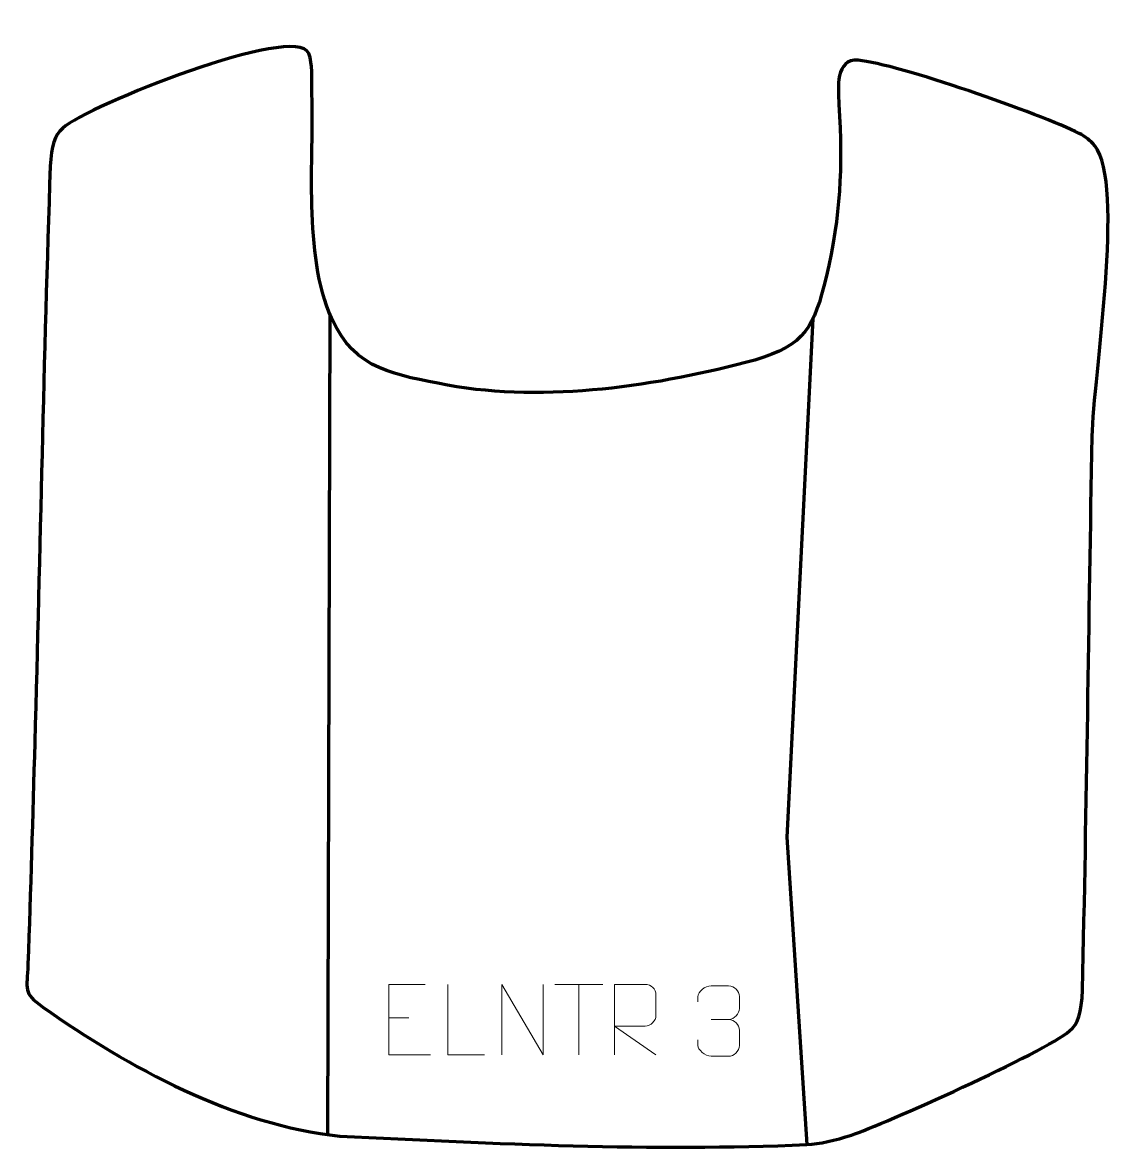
# Model space of a CAD drawing. Header units: millimetres. Extents: x -532 to -141, y 482 to 883.
import ezdxf

# ---------------------------------------------------------------- set-up
doc = ezdxf.new("R2010")
doc.units = ezdxf.units.MM
doc.header["$MEASUREMENT"] = 0
doc.layers.add('layer 2', color=7, linetype='Continuous')
doc.layers.add('layer 3', color=7, linetype='Continuous')

msp = doc.modelspace()

# ---------------------------------------------------------------- linework, layer by layer
at = {"layer": 'layer 2', "color": 142, "lineweight": 158}
msp.add_open_spline([(-423.7904, 488.406), (-423.7904, 488.406), (-423.0031, 779.2885), (-423.0031, 779.2885)], degree=3, dxfattribs=at)
msp.add_open_spline([(-251.8088, 777.8968), (-251.8088, 777.8968), (-260.986, 593.9551), (-260.986, 593.9551), (-260.986, 593.9551), (-260.986, 593.9551), (-253.9478, 484.8861), (-253.9478, 484.8861)], degree=3, knots=[0, 0, 0, 0, 0.33333333, 0.33333333, 0.33333333, 0.33333333, 1, 1, 1, 1], dxfattribs=at)
at = {"layer": 'layer 3', "color": 242, "lineweight": 158}
msp.add_open_spline([(-527.8013, 627.5684), (-525.8952, 695.6658), (-524.671, 764.0052), (-522.2985, 832.0571), (-522.2985, 832.0571), (-522.0471, 839.268), (-520.619, 843.024), (-517.8911, 845.5389), (-517.8911, 845.5389), (-509.2392, 853.5151), (-435.0625, 883.0126), (-430.624, 872.0598), (-430.624, 872.0598), (-429.0511, 868.1785), (-429.6997, 863.6832), (-429.4849, 857.4705), (-429.4849, 857.4705), (-428.718, 835.2987), (-432.5794, 800.6167), (-422.5622, 778.2764), (-422.5622, 778.2764), (-414.0052, 759.1928), (-399.7771, 758.1933), (-381.355, 754.3023), (-381.355, 754.3023), (-346.0474, 748.0882), (-306.7384, 753.9782), (-272.3943, 763.2724), (-272.3943, 763.2724), (-254.3261, 768.4265), (-251.4827, 775.1447), (-247.0521, 792.6151), (-247.0521, 792.6151), (-241.9014, 815.555), (-241.2197, 830.6778), (-242.5225, 854.0227), (-242.5225, 854.0227), (-242.8317, 859.5622), (-243.8959, 870.379), (-235.6944, 869.6496), (-235.6944, 869.6496), (-221.9943, 868.4312), (-170.6374, 850.4417), (-157.3456, 843.7072), (-157.3456, 843.7072), (-155.1641, 842.5322), (-153.2595, 841.1356), (-151.724, 839.2535), (-151.724, 839.2535), (-140.9152, 826.0049), (-152.3329, 756.6923), (-152.7072, 736.2209), (-152.7072, 736.2209), (-153.8838, 670.7559), (-154.6178, 605.2114), (-156.1499, 539.7627), (-156.1499, 539.7627), (-156.4698, 531.412), (-157.7125, 527.7277), (-160.7059, 525.1831), (-160.7059, 525.1831), (-169.4061, 517.7874), (-227.4411, 491.6843), (-238.061, 488.2688), (-238.061, 488.2688), (-243.9459, 486.3762), (-249.367, 485.0897), (-253.9478, 484.8861), (-253.9478, 484.8861), (-308.7517, 482.4507), (-364.7782, 485.1426), (-419.5755, 487.901), (-419.5755, 487.901), (-457.0748, 491.7801), (-494.4827, 512.2007), (-524.8998, 533.6251), (-524.8998, 533.6251), (-532.1185, 538.7096), (-530.5665, 539.9522), (-530.2232, 548.8616), (-530.2232, 548.8616), (-529.2171, 574.9784), (-528.591, 601.4132), (-527.8013, 627.5684)], degree=3, knots=[0, 0, 0, 0, 0.04545455, 0.04545455, 0.04545455, 0.04545455, 0.09090909, 0.09090909, 0.09090909, 0.09090909, 0.13636364, 0.13636364, 0.13636364, 0.13636364, 0.18181818, 0.18181818, 0.18181818, 0.18181818, 0.22727273, 0.22727273, 0.22727273, 0.22727273, 0.27272727, 0.27272727, 0.27272727, 0.27272727, 0.31818182, 0.31818182, 0.31818182, 0.31818182, 0.36363636, 0.36363636, 0.36363636, 0.36363636, 0.40909091, 0.40909091, 0.40909091, 0.40909091, 0.45454545, 0.45454545, 0.45454545, 0.45454545, 0.5, 0.5, 0.5, 0.5, 0.54545455, 0.54545455, 0.54545455, 0.54545455, 0.59090909, 0.59090909, 0.59090909, 0.59090909, 0.63636364, 0.63636364, 0.63636364, 0.63636364, 0.68181818, 0.68181818, 0.68181818, 0.68181818, 0.72727273, 0.72727273, 0.72727273, 0.72727273, 0.77272727, 0.77272727, 0.77272727, 0.77272727, 0.81818182, 0.81818182, 0.81818182, 0.81818182, 0.86363636, 0.86363636, 0.86363636, 0.86363636, 0.90909091, 0.90909091, 0.90909091, 0.90909091, 1, 1, 1, 1], dxfattribs=at)
at = {"layer": 'layer 3', "color": 250, "lineweight": 9}
for points, knots in [([(-389.3538, 541.7258), (-389.3538, 541.7258), (-402.2277, 541.7258), (-402.2277, 541.7258), (-402.2277, 541.7258), (-402.2277, 541.7258), (-402.2277, 516.7722), (-402.2277, 516.7722), (-402.2277, 516.7722), (-402.2277, 516.7722), (-387.3619, 516.7722), (-387.3619, 516.7722)], [0, 0, 0, 0, 0.25, 0.25, 0.25, 0.25, 0.5, 0.5, 0.5, 0.5, 1, 1, 1, 1]), ([(-368.3203, 516.7722), (-368.3203, 516.7722), (-381.2694, 516.7722), (-381.2694, 516.7722), (-381.2694, 516.7722), (-381.2694, 516.7722), (-381.2694, 541.7258), (-381.2694, 541.7258)], [0, 0, 0, 0, 0.33333333, 0.33333333, 0.33333333, 0.33333333, 1, 1, 1, 1]), ([(-362.1222, 516.7723), (-362.1222, 516.7723), (-362.1222, 541.7258), (-362.1222, 541.7258), (-362.1222, 541.7258), (-362.1222, 541.7258), (-347.4674, 516.7723), (-347.4674, 516.7723), (-347.4674, 516.7723), (-347.4674, 516.7723), (-347.4674, 541.7258), (-347.4674, 541.7258)], [0, 0, 0, 0, 0.25, 0.25, 0.25, 0.25, 0.5, 0.5, 0.5, 0.5, 1, 1, 1, 1]), ([(-322.1269, 516.7723), (-322.1269, 516.7723), (-322.1269, 541.7258), (-322.1269, 541.7258), (-322.1269, 541.7258), (-318.5321, 541.7258), (-314.9366, 541.7258), (-311.3414, 541.7258), (-311.3414, 541.7258), (-309.0161, 541.6881), (-307.4588, 540.1981), (-307.4629, 537.8317), (-307.4629, 537.8317), (-307.4633, 535.7962), (-307.4633, 532.7368), (-307.4629, 530.7008), (-307.4629, 530.7008), (-307.4694, 528.8253), (-309.2817, 526.8835), (-311.2912, 526.8644), (-311.2912, 526.8644), (-311.2912, 526.8644), (-322.1269, 526.8644), (-322.1269, 526.8644), (-322.1269, 526.8644), (-322.1269, 526.8644), (-307.4722, 516.7723), (-307.4722, 516.7723)], [0, 0, 0, 0, 0.125, 0.125, 0.125, 0.125, 0.25, 0.25, 0.25, 0.25, 0.375, 0.375, 0.375, 0.375, 0.5, 0.5, 0.5, 0.5, 0.625, 0.625, 0.625, 0.625, 0.75, 0.75, 0.75, 0.75, 1, 1, 1, 1]), ([(-292.6027, 535.4942), (-292.6027, 535.4942), (-292.6027, 537.3514), (-292.6027, 537.3514), (-292.6027, 537.3514), (-292.617, 539.0933), (-289.9525, 541.2114), (-287.8934, 541.1887), (-287.8934, 541.1887), (-285.8293, 541.1887), (-283.7653, 541.1887), (-281.7016, 541.1887), (-281.7016, 541.1887), (-279.5071, 541.1975), (-277.9088, 539.3507), (-277.8644, 537.4386), (-277.8644, 537.4386), (-277.8648, 536.0035), (-277.8648, 534.5684), (-277.8644, 533.1329), (-277.8644, 533.1329), (-277.913, 531.4794), (-279.5156, 529.2494), (-281.7139, 529.2594), (-281.7139, 529.2594), (-279.5102, 529.2482), (-277.9022, 527.445), (-277.8482, 525.3855), (-277.8482, 525.3855), (-277.8486, 523.6008), (-277.8486, 521.8161), (-277.8482, 520.031), (-277.8482, 520.031), (-277.8381, 517.9696), (-279.893, 516.2065), (-281.7139, 516.2146), (-281.7139, 516.2146), (-283.7792, 516.2149), (-285.8444, 516.2149), (-287.91, 516.2146), (-287.91, 516.2146), (-290.0786, 516.2261), (-292.6096, 518.6263), (-292.6282, 520.0881), (-292.6282, 520.0881), (-292.6282, 520.0881), (-292.6282, 521.9967), (-292.6282, 521.9967)], [0, 0, 0, 0, 0.07692308, 0.07692308, 0.07692308, 0.07692308, 0.15384615, 0.15384615, 0.15384615, 0.15384615, 0.23076923, 0.23076923, 0.23076923, 0.23076923, 0.30769231, 0.30769231, 0.30769231, 0.30769231, 0.38461538, 0.38461538, 0.38461538, 0.38461538, 0.46153846, 0.46153846, 0.46153846, 0.46153846, 0.53846154, 0.53846154, 0.53846154, 0.53846154, 0.61538462, 0.61538462, 0.61538462, 0.61538462, 0.69230769, 0.69230769, 0.69230769, 0.69230769, 0.76923077, 0.76923077, 0.76923077, 0.76923077, 0.84615385, 0.84615385, 0.84615385, 0.84615385, 1, 1, 1, 1])]:
    msp.add_open_spline(points, degree=3, knots=knots, dxfattribs=at)
for points in [[(-343.2884, 541.7023), (-343.2884, 541.7023), (-326.3012, 541.7023), (-326.3012, 541.7023)], [(-334.7946, 516.7723), (-334.7946, 516.7723), (-334.7946, 541.7258), (-334.7946, 541.7258)], [(-402.2277, 529.8461), (-402.2277, 529.8461), (-395.0596, 529.8461), (-395.0596, 529.8461)], [(-287.893, 529.249), (-287.893, 529.249), (-281.6966, 529.249), (-281.6966, 529.249)]]:
    msp.add_open_spline(points, degree=3, dxfattribs=at)

doc.saveas('drawing.dxf')
